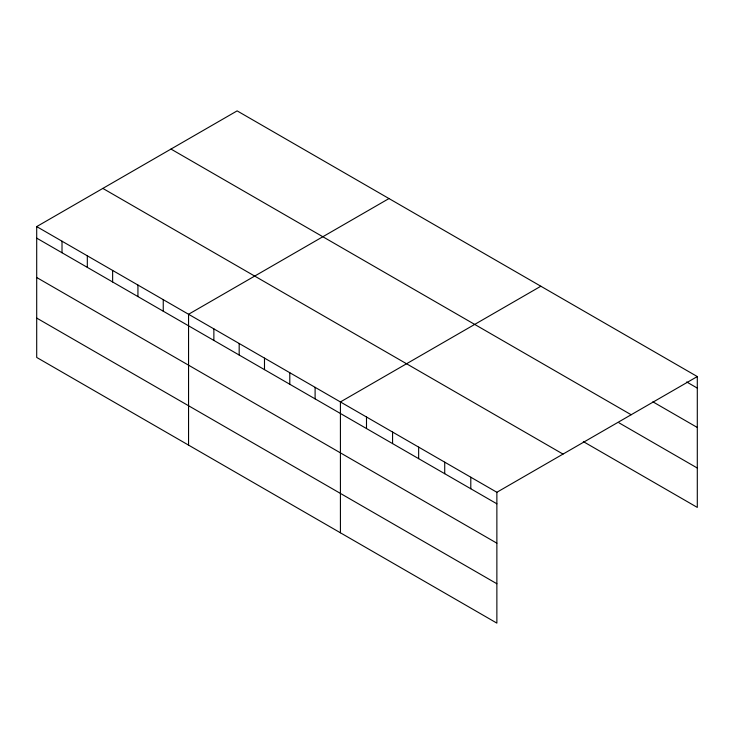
<?xml version="1.0" encoding="UTF-8"?>
<svg xmlns="http://www.w3.org/2000/svg" width="734" height="734" viewBox="0 0 734 734"><rect width="100%" height="100%" fill="white"/><g stroke="black" fill="none" stroke-linecap="round" stroke-linejoin="round"><path stroke-width="1.1" d="M36.7 226.595L496.872 492.275L496.872 623.12L36.7 357.44L36.7 226.595L237.128 110.88L697.3 376.56L697.3 507.405L583.337 441.611M388.983 198.556L188.555 314.271L188.555 445.116M540.839 286.232L340.42 401.938L340.42 532.792M496.872 492.275L697.3 376.56M686.675 381.964L697.3 388.103M652.875 401.819L697.3 427.472M170.985 149.066L631.157 414.747M619.074 422.867L697.3 468.035M102.843 188.409L563.015 454.089M36.7 238.137L496.872 503.818M36.7 277.507L496.872 543.188M36.7 318.07L496.872 583.75M470.797 477.219L470.797 488.761M444.721 462.163L444.721 473.705M418.646 447.107L418.646 458.649M392.571 432.051L392.571 443.593M366.495 416.995L366.495 428.537M315.106 387.332L315.106 398.874M289.792 372.716L289.792 384.258M264.488 358.109L264.488 369.642M239.174 343.494L239.174 355.036M213.869 328.878L213.869 340.42M163.251 299.656L163.251 311.198M137.937 285.04L137.937 296.582M112.632 270.433L112.632 281.966M87.318 255.817L87.318 267.359M62.014 241.202L62.014 252.744"/></g></svg>
